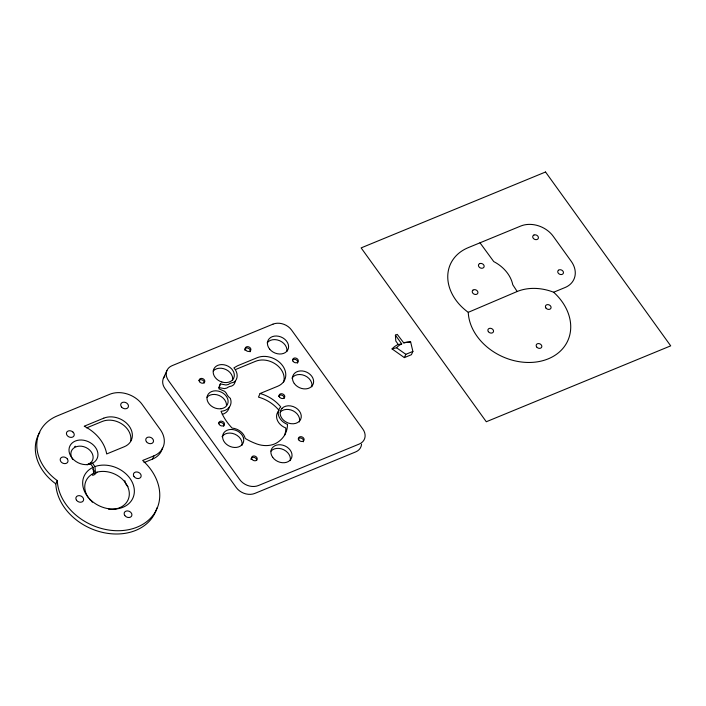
<?xml version="1.0" encoding="UTF-8"?>
<svg xmlns="http://www.w3.org/2000/svg" width="706" height="706" viewBox="0 0 706 706"><rect width="100%" height="100%" fill="white"/><g stroke="black" fill="none" stroke-linecap="round" stroke-linejoin="round"><path stroke-width="1.06" d="M260.09 393.498L277.767 386.235A18.93 14.8 24.3 0 0 282.638 365.726A18.93 14.8 24.3 0 0 257.222 357.686L237.631 365.743L233.915 367.861A13.873 10.837 24.3 0 1 235.142 381.311L233.245 382.475A11.534 9.01 24.3 0 0 228.47 384.443L225.999 385.008L220.378 383.923L219.178 387.568L218.886 388.785L224.755 391.398L226.379 393.268A11.534 9.01 24.3 0 0 229.618 397.769L230.394 398.36L231.003 401.017A13.979 10.925 24.3 0 1 221.031 411.289A52.95 41.38 24.3 0 0 232.142 428.101A12.664 9.902 24.3 0 1 245.194 438.426L245.309 438.497A52.95 41.38 24.3 0 0 254.045 442.891L254.919 443.227A23.06 18.021 24.3 0 0 277.811 442.194A33.367 26.078 24.3 0 0 287.474 424.738L287.466 424.403A12.955 10.122 24.3 0 1 280.732 406.894L280.273 406.329A33.367 26.078 24.3 0 0 260.09 393.498L258.467 397.099A33.367 26.078 24.3 0 1 278.649 409.939L279.099 410.495M156.953 507.879A53.029 41.442 24.3 0 1 102.079 532.289A53.029 41.442 24.3 0 1 55.809 483.857L57.283 480.583A48.317 37.762 24.3 0 1 57.257 415.905L109.774 394.283A24.216 18.921 24.3 0 1 142.277 404.573L160.271 429.566A24.216 18.921 24.3 0 1 154.049 455.794L152.567 459.068L144.042 462.58M163.333 378.478L166.89 370.615M219.16 386.632L220.378 383.923M410.636 341.942A23.06 18.021 24.3 0 0 403.858 343.063L397.249 334.388L395.404 335.147L401.723 343.928L397.778 344.634A26.749 20.906 24.3 0 0 392.059 348.923L404.353 357.607L405.835 354.324L412.886 351.42L410.636 341.942L408.439 342.181A26.749 20.906 24.3 0 0 403.594 342.684M412.886 351.42L411.413 354.703L404.353 357.607M89.335 464.424L90.43 463.021A11.534 9.01 24.3 0 0 89.989 450.357A11.534 9.01 24.3 0 0 74.96 447.277A11.534 9.01 24.3 0 0 72.78 459.403M97.031 472.146L94.569 474.608L92.724 475.367L92.212 474.132L97.031 472.146A23.06 18.021 24.3 0 1 128.518 488.773A23.06 18.021 24.3 0 1 108.645 509.229M90.43 463.021L86.997 464.716M89.132 463.86L93.113 462.889A14.985 11.711 24.3 0 0 97.163 450.49L96.422 448.91A14.985 11.711 24.3 0 0 75.339 441.029A14.985 11.711 24.3 0 0 72.656 458.697L74.006 460.021A14.985 11.711 24.3 0 0 89.98 464.177L90.65 463.948L93.086 467.337L93.616 473.399M93.086 467.337L92.627 467.548A26.749 20.906 24.3 0 0 83.114 479.065L82.858 480.415A26.749 20.906 24.3 0 0 104.206 507.755A26.749 20.906 24.3 0 0 133.787 495.577A26.749 20.906 24.3 0 0 115.016 467.178L113.366 466.613A26.749 20.906 24.3 0 0 95.425 466.401L94.931 466.578L95.46 472.641L92.927 469.128M401.723 343.928L401.449 344.051A23.06 18.021 24.3 0 0 396.525 347.749L392.059 348.923M468.255 312.334L517.18 291.499A45.378 35.468 24.3 0 1 553.645 292.231L565.021 287.545A24.216 18.921 24.3 0 0 571.242 261.326L553.248 236.325A24.216 18.921 24.3 0 0 520.737 226.044L468.219 247.656A48.317 37.762 24.3 0 0 468.255 312.334A53.029 41.442 24.3 0 0 541.211 361.084A53.029 41.442 24.3 0 0 553.645 292.231M86.644 427.88L102.317 421.438A18.93 14.8 24.3 0 1 122.65 424.491A18.93 14.8 24.3 0 1 130.557 441.4M235.998 369.353L255.59 361.287A18.93 14.8 24.3 0 1 276.584 364.825A18.93 14.8 24.3 0 1 283.468 382.493M154.049 455.794L142.674 460.471A53.029 41.442 24.3 0 1 130.248 529.332A53.029 41.442 24.3 0 1 57.283 480.583M87.297 464.619L90.65 463.948M218.754 387.532L224.376 388.618L226.847 388.044A11.534 9.01 24.3 0 1 231.621 386.085L233.518 384.911A13.873 10.837 24.3 0 0 235.416 380.781M396.525 347.749L405.835 354.324M517.18 291.499L512.759 284.747A33.456 26.148 24.3 0 0 493.741 261.582L480.001 242.811M398.246 344.422L395.801 341.033L395.404 335.147M92.495 463.189L94.931 466.578M250.974 459.438A2.939 2.294 24.3 0 1 253.948 457.338A2.939 2.294 24.3 0 1 256.605 460.55M298.135 438.955A2.939 2.294 24.3 0 1 301.93 438.444A2.939 2.294 24.3 0 1 303.253 441.824M278.561 396.56A2.939 2.294 24.3 0 1 281.888 395.192A2.939 2.294 24.3 0 1 284.147 398.325M292.734 359.813A2.939 2.294 24.3 0 1 296.449 359.963A2.939 2.294 24.3 0 1 297.447 363.14M244.638 350.097A2.939 2.294 24.3 0 1 248 348.12A2.939 2.294 24.3 0 1 250.03 351.809M198.845 380.684A2.939 2.294 24.3 0 1 202.295 380.005A2.939 2.294 24.3 0 1 204.193 383.005M218.507 423.45A2.939 2.294 24.3 0 1 222.302 422.938A2.939 2.294 24.3 0 1 223.617 426.318M270.989 451.099A10.952 8.56 24.3 0 1 283.812 449.766A10.952 8.56 24.3 0 1 290.228 460.639M222.011 436.723A10.952 8.56 24.3 0 1 234.869 434.181A10.952 8.56 24.3 0 1 241.937 445.362M206.999 397.257A10.952 8.56 24.3 0 1 219.134 395.492A10.952 8.56 24.3 0 1 226.485 405.5M213.256 370.994A10.952 8.56 24.3 0 1 226.061 369.591A10.952 8.56 24.3 0 1 232.539 380.455M280.397 411.96A10.952 8.56 24.3 0 1 293.334 410.954A10.952 8.56 24.3 0 1 299.406 421.923M291.905 378.169A10.952 8.56 24.3 0 1 304.763 375.627A10.952 8.56 24.3 0 1 311.823 386.809M267.159 342.825A10.952 8.56 24.3 0 1 279.673 340.707A10.952 8.56 24.3 0 1 286.901 351.314M284.518 435.496A33.367 26.078 24.3 0 0 285.842 428.339L285.842 428.004A12.955 10.122 24.3 0 1 278.005 411.766M229.265 407.212A13.979 10.925 24.3 0 1 222.311 414.387M164.86 376.086A13.838 10.811 24.3 0 0 164.966 388.538L236.245 487.546A13.838 10.811 24.3 0 0 254.813 493.423L355.718 451.893A13.838 10.811 24.3 0 0 361.56 444.198M92.46 502.204A23.06 18.021 24.3 0 1 91.383 501.207M90.377 500.166A23.06 18.021 24.3 0 1 89.45 499.089M88.585 497.968A23.06 18.021 24.3 0 1 92.212 474.132M162.415 448.089A24.216 18.921 24.3 0 1 152.567 459.068M55.809 483.857A48.317 37.762 24.3 0 1 39.801 432.275M75.321 446.192A9.805 7.66 24.3 0 1 74.58 446.907M127.918 486.655A9.805 7.66 24.3 0 1 124.856 480.68M282.029 408.35L281.315 409.233A10.952 8.56 24.3 0 0 287.086 422.541L288.41 423.079A10.952 8.56 24.3 0 0 300.65 419.373A10.952 8.56 24.3 0 0 295.585 407.689A10.952 8.56 24.3 0 0 282.029 408.35M472.932 290.157L472.526 290.616A2.939 2.294 24.3 0 0 472.958 293.299A2.939 2.294 24.3 0 0 476.012 294.446L476.682 294.27A2.939 2.294 24.3 0 0 477.203 290.801A2.939 2.294 24.3 0 0 472.932 290.157M558.446 270.248L558.04 270.698A2.939 2.294 24.3 0 0 558.737 273.646A2.939 2.294 24.3 0 0 562.197 274.352L562.753 274.025A2.939 2.294 24.3 0 0 562.461 270.627A2.939 2.294 24.3 0 0 558.446 270.248M479.709 263.612L479.153 263.938A2.939 2.294 24.3 0 0 478.765 266.497A2.939 2.294 24.3 0 0 481.51 268.236L482.233 268.218A2.939 2.294 24.3 0 0 483.848 265.156A2.939 2.294 24.3 0 0 479.709 263.612M533.965 235.019L533.409 235.345A2.939 2.294 24.3 0 0 533.436 238.478A2.939 2.294 24.3 0 0 537.151 239.449L537.707 239.122A2.939 2.294 24.3 0 0 537.681 235.98A2.939 2.294 24.3 0 0 533.965 235.019M545.544 171.999L361.137 247.894L486.293 421.747L670.7 345.852L545.544 171.999M272.975 324.16L172.07 365.682A13.838 10.811 24.3 0 0 168.522 380.666L239.793 479.674A13.838 10.811 24.3 0 0 258.37 485.552L359.275 444.03A13.838 10.811 24.3 0 0 362.822 429.045L291.552 330.037A13.838 10.811 24.3 0 0 272.975 324.16M103.791 418.155L84.208 426.221L84.676 426.45A38.406 30.014 24.3 0 1 106.509 453.04L106.668 453.967L124.344 446.704A18.93 14.8 24.3 0 0 129.216 426.203A18.93 14.8 24.3 0 0 103.791 418.155M221.128 408.721L219.795 408.827A10.952 8.56 24.3 0 1 206.99 398.916A10.952 8.56 24.3 0 1 218.039 391.053L219.416 391.398A10.952 8.56 24.3 0 1 228.091 400.734A10.952 8.56 24.3 0 1 221.128 408.721M221.834 382.008L220.484 381.514A10.952 8.56 24.3 0 1 214.889 367.385A10.952 8.56 24.3 0 1 231.63 368.903L232.486 369.953A10.952 8.56 24.3 0 1 232.636 379.81A10.952 8.56 24.3 0 1 221.834 382.008M72.886 432.001L72.038 431.401A4.033 3.151 24.3 0 0 67.388 431.481A4.033 3.151 24.3 0 0 67.114 435.399L67.785 436.14A4.033 3.151 24.3 0 0 73.292 436.67A4.033 3.151 24.3 0 0 72.886 432.001M67.344 458.971L66.664 458.229A4.033 3.151 24.3 0 0 61.519 457.453A4.033 3.151 24.3 0 0 60.884 461.627L61.563 462.368A4.033 3.151 24.3 0 0 66.708 463.136A4.033 3.151 24.3 0 0 67.344 458.971M243.535 438.294L243.164 437.12A10.952 8.56 24.3 0 0 225.47 431.181A10.952 8.56 24.3 0 0 230.28 446.536A10.952 8.56 24.3 0 0 243.535 438.294M488.358 331.661A2.939 2.294 24.3 0 0 493.265 332.129A2.939 2.294 24.3 0 0 490.502 328.29A2.939 2.294 24.3 0 0 488.358 331.661M536.648 346.937A2.939 2.294 24.3 0 0 541.555 347.405A2.939 2.294 24.3 0 0 538.793 343.566A2.939 2.294 24.3 0 0 536.648 346.937M545.897 307.984A2.939 2.294 24.3 0 0 550.804 308.451A2.939 2.294 24.3 0 0 548.041 304.613A2.939 2.294 24.3 0 0 545.897 307.984M252.068 459.368A2.939 2.294 24.3 0 0 256.966 459.791A2.939 2.294 24.3 0 0 254.169 455.97A2.939 2.294 24.3 0 0 252.068 459.368M298.938 440.05A2.939 2.294 24.3 0 0 303.845 440.518A2.939 2.294 24.3 0 0 301.083 436.679A2.939 2.294 24.3 0 0 298.938 440.05M219.301 424.535A2.939 2.294 24.3 0 0 224.217 425.012A2.939 2.294 24.3 0 0 221.446 421.164A2.939 2.294 24.3 0 0 219.301 424.535M199.639 381.778A2.939 2.294 24.3 0 0 204.546 382.246A2.939 2.294 24.3 0 0 201.784 378.407A2.939 2.294 24.3 0 0 199.639 381.778M293.122 361.357A2.939 2.294 24.3 0 0 298.038 361.825A2.939 2.294 24.3 0 0 295.276 357.986A2.939 2.294 24.3 0 0 293.122 361.357M245.714 350.026A2.939 2.294 24.3 0 0 250.621 350.494A2.939 2.294 24.3 0 0 247.859 346.655A2.939 2.294 24.3 0 0 245.714 350.026M279.594 397.099A2.939 2.294 24.3 0 0 284.509 397.566A2.939 2.294 24.3 0 0 281.738 393.727A2.939 2.294 24.3 0 0 279.594 397.099M272.701 457.347A10.952 8.56 24.3 0 0 290.987 459.094A10.952 8.56 24.3 0 0 280.688 444.789A10.952 8.56 24.3 0 0 272.701 457.347M294.296 383.517A10.952 8.56 24.3 0 0 312.581 385.255A10.952 8.56 24.3 0 0 302.292 370.959A10.952 8.56 24.3 0 0 294.296 383.517M269.692 349.179A10.952 8.56 24.3 0 0 287.836 349.841A10.952 8.56 24.3 0 0 276.514 336.003A10.952 8.56 24.3 0 0 269.692 349.179M76.513 500.263A4.033 3.151 24.3 0 0 83.255 500.907A4.033 3.151 24.3 0 0 79.46 495.638A4.033 3.151 24.3 0 0 76.513 500.263M124.803 515.548A4.033 3.151 24.3 0 0 131.545 516.192A4.033 3.151 24.3 0 0 127.751 510.923A4.033 3.151 24.3 0 0 124.803 515.548M134.052 476.585A4.033 3.151 24.3 0 0 140.785 477.23A4.033 3.151 24.3 0 0 136.99 471.961A4.033 3.151 24.3 0 0 134.052 476.585M146.407 441.709A4.033 3.151 24.3 0 0 153.14 442.353A4.033 3.151 24.3 0 0 149.345 437.085A4.033 3.151 24.3 0 0 146.407 441.709M121.52 407.018A4.033 3.151 24.3 0 0 128.21 407.256A4.033 3.151 24.3 0 0 124.035 402.164A4.033 3.151 24.3 0 0 121.52 407.018"/></g></svg>
